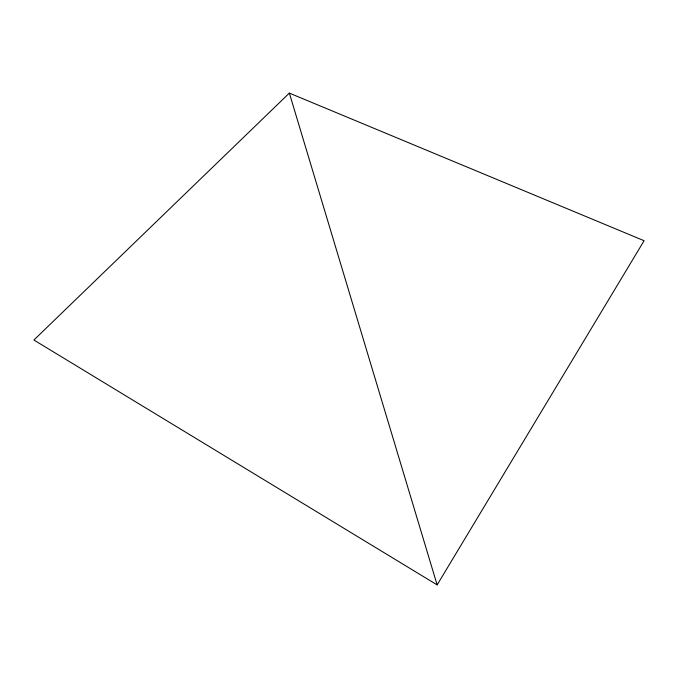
<?xml version="1.0" encoding="UTF-8"?>
<svg xmlns="http://www.w3.org/2000/svg" width="678" height="678" viewBox="0 0 678 678"><rect width="100%" height="100%" fill="white"/><g stroke="black" fill="none" stroke-linecap="round" stroke-linejoin="round"><path stroke-width="1.02" d="M437.14 584.902L644.1 240.724L289.353 93.098L33.9 340.025L437.14 584.902L289.353 93.098"/></g></svg>
